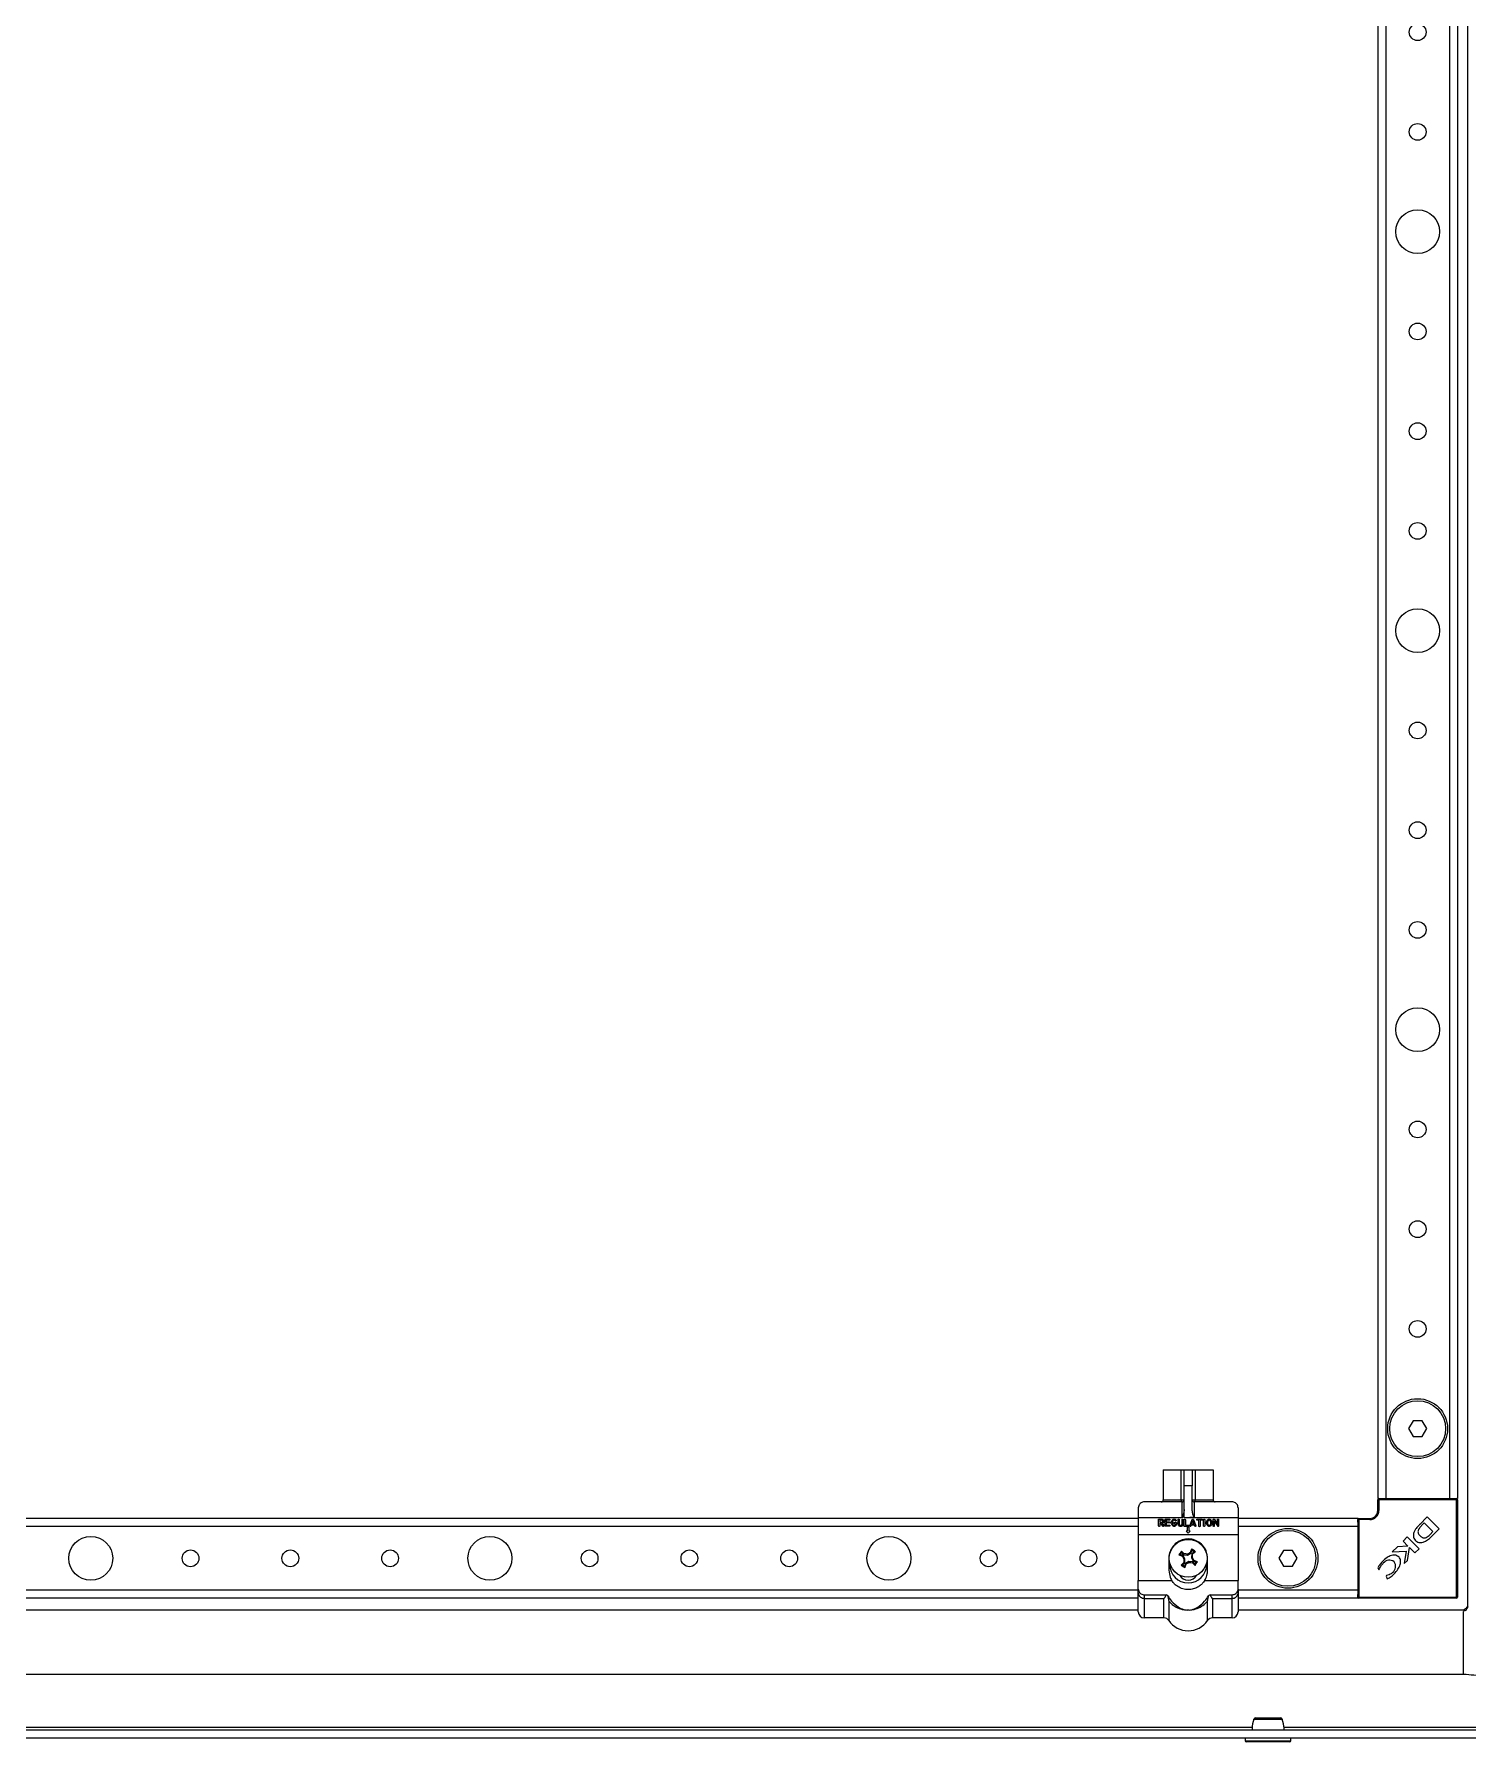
# Model space of a CAD drawing. Header units: millimetres. Extents: x -527 to 1671, y -588 to 1043.
# Drawn here: x 1128.4 to 1487.7, y -484.2 to -56.2 of the extents above; entities that cross this region are included whole.
import ezdxf

# ---------------------------------------------------------------- set-up
doc = ezdxf.new("R2010")
doc.units = ezdxf.units.MM

msp = doc.modelspace()

# ---------------------------------------------------------------- linework, layer by layer
at = {"color": 7, "linetype": 'Continuous', "lineweight": 25}
for p, q in [((1487.6, 838.82), (1487.6, -450.18)), ((1465.1, 811.82), (1465.1, -423.18)), ((1485.1, 811.82), (1485.1, -423.18)), ((1473.95, -403.68), (1472.8, -405.68)), ((1472.8, -405.68), (1473.95, -407.68)), ((1476.26, -403.68), (1473.95, -403.68)), ((1477.41, -405.68), (1476.26, -403.68)), ((1476.26, -407.68), (1477.41, -405.68)), ((1473.95, -407.68), (1476.26, -407.68)), ((1411.35, -416.03), (1411.35, -423.53)), ((1411.35, -416.03), (1415.88, -416.03)), ((1415.88, -416.03), (1416.6, -416.03)), ((1416.6, -416.03), (1418.6, -416.03)), ((1416.6, -420.03), (1416.6, -416.03)), ((1418.6, -416.03), (1418.6, -420.03)), ((1418.6, -416.03), (1419.33, -416.03)), ((1419.33, -416.03), (1423.85, -416.03)), ((1423.85, -416.03), (1423.85, -423.53)), ((1416.6, -425.97), (1416.6, -420.03)), ((1418.6, -425.96), (1418.6, -420.03)), ((1465.1, -423.18), (1465.4, -423.18)), ((1465.1, -426.18), (1465.1, -423.48)), ((1465.4, -423.18), (1466.05, -423.18)), ((1466.05, -423.18), (1467.1, -423.18)), ((1467.1, -423.18), (1483.1, -423.18)), ((1483.1, -423.18), (1484.16, -423.18)), ((1484.16, -423.18), (1484.8, -423.18)), ((1484.8, -423.18), (1485.1, -423.18)), ((1485.1, -423.48), (1485.1, -447.88)), ((1405.1, -425.53), (1405.1, -428.03)), ((1416.1, -424.03), (1406.6, -424.03)), ((1428.6, -424.03), (1419.1, -424.03)), ((1430.1, -425.53), (1430.1, -428.03)), ((1477.5, -427.82), (1475.61, -429.71)), ((1480.46, -430.78), (1477.5, -427.82)), ((1405.1, -428.18), (825.1, -428.18)), ((1405.1, -428.03), (1405.1, -432.28)), ((1405.1, -432.28), (1405.1, -443.78)), ((1410.2, -428.38), (1410.95, -428.38)), ((1410.2, -430.04), (1410.2, -428.38)), ((1410.96, -428.64), (1410.46, -428.64)), ((1410.46, -428.64), (1410.46, -429.15)), ((1410.46, -429.15), (1411.05, -429.15)), ((1410.75, -429.41), (1410.46, -429.41)), ((1410.46, -429.41), (1410.46, -430.04)), ((1411.24, -430.12), (1410.75, -429.41)), ((1411.06, -429.41), (1411.46, -429.98)), ((1411.8, -430.15), (1411.8, -428.38)), ((1411.8, -428.38), (1412.87, -428.38)), ((1412.87, -430.15), (1411.8, -430.15)), ((1412.87, -428.64), (1412.07, -428.64)), ((1412.07, -428.64), (1412.07, -429.05)), ((1412.07, -429.05), (1412.81, -429.05)), ((1412.81, -429.31), (1412.07, -429.31)), ((1412.07, -429.31), (1412.07, -429.89)), ((1412.07, -429.89), (1412.87, -429.89)), ((1414.14, -429.22), (1414.63, -429.22)), ((1414.34, -429.48), (1414.14, -429.48)), ((1414.63, -429.22), (1414.63, -429.52)), ((1415.06, -429.57), (1415.06, -428.49)), ((1415.33, -428.49), (1415.33, -429.57)), ((1416.07, -429.55), (1416.07, -428.49)), ((1416.33, -428.49), (1416.33, -429.55)), ((1416.62, -430.18), (1416.62, -428.51)), ((1417.69, -430.18), (1416.62, -430.18)), ((1416.89, -428.51), (1416.89, -429.91)), ((1416.89, -429.91), (1417.68, -429.91)), ((1417.1, -431.38), (1417.6, -431.88)), ((1417.35, -431.38), (1417.1, -431.38)), ((1417.85, -430.38), (1417.35, -430.38)), ((1417.35, -430.38), (1417.35, -431.38)), ((1417.6, -431.88), (1418.1, -431.38)), ((1417.85, -431.38), (1417.85, -430.38)), ((1418.1, -431.38), (1417.85, -431.38)), ((1418.05, -430), (1418.62, -428.47)), ((1418.38, -429.84), (1418.29, -430.09)), ((1419.19, -429.84), (1418.38, -429.84)), ((1418.78, -428.71), (1418.47, -429.58)), ((1418.47, -429.58), (1419.1, -429.58)), ((1419.1, -429.58), (1418.78, -428.71)), ((1418.94, -428.49), (1419.54, -430)), ((1419.29, -430.08), (1419.19, -429.84)), ((1419.87, -428.38), (1420.99, -428.38)), ((1420.29, -428.64), (1419.87, -428.64)), ((1420.29, -430.11), (1420.29, -428.64)), ((1420.99, -428.64), (1420.6, -428.64)), ((1420.6, -428.64), (1420.6, -430.11)), ((1421.46, -430.04), (1421.46, -428.51)), ((1421.73, -428.51), (1421.73, -430.04)), ((1423.89, -430.04), (1423.89, -428.48)), ((1424.99, -430.07), (1424.15, -428.8)), ((1424.15, -428.8), (1424.15, -430.04)), ((1424.16, -428.44), (1424.96, -429.67)), ((1424.96, -429.67), (1424.96, -428.49)), ((1425.23, -428.49), (1425.23, -430.04)), ((1430.1, -428.03), (1430.1, -432.28)), ((1460.1, -428.18), (1430.1, -428.18)), ((1430.1, -432.28), (1430.1, -443.78)), ((1460.1, -428.18), (1460.1, -428.48)), ((1460.1, -429.12), (1460.1, -428.48)), ((1460.1, -429.12), (1460.1, -430.18)), ((1460.1, -430.18), (1460.1, -446.18)), ((1460.4, -428.18), (1463.1, -428.18)), ((1475.61, -429.71), (1475.59, -429.73)), ((1476.75, -429.3), (1476.09, -429.98)), ((1478.93, -431.49), (1476.75, -429.3)), ((1478.21, -432.23), (1478.93, -431.49)), ((1478.47, -432.77), (1480.46, -430.78)), ((1415.92, -436.72), (1415.89, -436.39)), ((1418.3, -436.92), (1418.56, -436.16)), ((1418.56, -436.16), (1418.45, -435.85)), ((1419.06, -436.49), (1418.48, -437.04)), ((1418.56, -436.16), (1419.06, -436.49)), ((1419.06, -436.49), (1419.39, -436.46)), ((1441.45, -436.18), (1440.3, -438.18)), ((1443.76, -436.18), (1441.45, -436.18)), ((1444.91, -438.18), (1443.76, -436.18)), ((1470.02, -435.3), (1468.73, -436.59)), ((1468.73, -436.59), (1472.21, -436.41)), ((1472.68, -435.13), (1470.02, -435.3)), ((1472.49, -432.83), (1471.44, -433.89)), ((1471.44, -433.89), (1472.68, -435.13)), ((1472.21, -436.41), (1471.73, -439.51)), ((1475.45, -435.79), (1472.49, -432.83)), ((1472.53, -438.71), (1473.02, -435.44)), ((1473.02, -435.44), (1474.41, -436.83)), ((1474.41, -436.83), (1475.45, -435.79)), ((1412.75, -438.18), (1412.75, -441.18)), ((1412.95, -439.68), (1412.75, -439.68)), ((1415.59, -437.23), (1415.28, -437.33)), ((1415.59, -437.23), (1415.92, -436.72)), ((1416.34, -437.49), (1415.59, -437.23)), ((1416.15, -439.86), (1415.82, -439.89)), ((1415.92, -436.72), (1416.46, -437.3)), ((1416.15, -439.86), (1416.73, -439.32)), ((1416.65, -440.19), (1416.15, -439.86)), ((1416.34, -437.49), (1416.18, -437.67)), ((1416.78, -438.35), (1416.34, -437.49)), ((1416.46, -437.3), (1416.57, -437.08)), ((1416.46, -437.3), (1417.43, -437.36)), ((1416.73, -439.32), (1416.51, -439.22)), ((1416.78, -438.35), (1416.55, -438.4)), ((1416.91, -439.44), (1416.65, -440.19)), ((1416.65, -440.19), (1416.76, -440.5)), ((1416.73, -439.32), (1416.78, -438.35)), ((1417.78, -439), (1416.91, -439.44)), ((1416.91, -439.44), (1417.1, -439.6)), ((1417.43, -437.36), (1417.38, -437.12)), ((1417.43, -437.36), (1418.3, -436.92)), ((1417.78, -439), (1417.83, -439.24)), ((1418.75, -439.05), (1417.78, -439)), ((1418.3, -436.92), (1418.11, -436.76)), ((1418.48, -437.04), (1418.43, -438)), ((1418.43, -438), (1418.66, -437.95)), ((1418.43, -438), (1418.87, -438.87)), ((1418.48, -437.04), (1418.7, -437.14)), ((1418.75, -439.05), (1418.64, -439.27)), ((1419.29, -439.64), (1418.75, -439.05)), ((1418.87, -438.87), (1419.03, -438.68)), ((1418.87, -438.87), (1419.62, -439.13)), ((1419.62, -439.13), (1419.29, -439.64)), ((1419.29, -439.64), (1419.32, -439.96)), ((1419.62, -439.13), (1419.93, -439.02)), ((1422.45, -439.68), (1422.25, -439.68)), ((1422.45, -441.18), (1422.45, -438.18)), ((1440.3, -438.18), (1441.45, -440.18)), ((1441.45, -440.18), (1443.76, -440.18)), ((1443.76, -440.18), (1444.91, -438.18)), ((1465.11, -440.55), (1465.35, -441.06)), ((1471.73, -439.51), (1472.53, -438.71)), ((1405.1, -445.92), (1405.1, -443.78)), ((1405.1, -443.78), (1413.51, -443.78)), ((1421.7, -443.78), (1430.1, -443.78)), ((1430.1, -445.92), (1430.1, -443.78)), ((1465.35, -441.06), (1465.46, -440.95)), ((1467.31, -442.5), (1467.17, -442.63)), ((1467.17, -442.63), (1467.5, -443.32)), ((1405.1, -448.18), (825.1, -448.18)), ((1405.1, -446.83), (1405.1, -445.92)), ((1405.1, -451.63), (1405.1, -446.83)), ((1406.6, -447.31), (1412.12, -447.31)), ((1406.6, -448.21), (1411.51, -448.21)), ((1423.09, -447.31), (1428.6, -447.31)), ((1423.69, -448.21), (1428.6, -448.21)), ((1430.1, -445.92), (1430.1, -446.83)), ((1430.1, -446.83), (1430.1, -451.63)), ((1460.1, -448.18), (1430.1, -448.18)), ((1460.1, -446.18), (1460.1, -447.23)), ((1460.1, -447.88), (1460.1, -447.23)), ((1460.1, -447.88), (1460.1, -448.18)), ((1484.8, -448.18), (1460.4, -448.18)), ((1405.1, -451.18), (798.6, -451.18)), ((1411.51, -453.13), (1406.6, -453.13)), ((1428.6, -453.13), (1423.69, -453.13)), ((1486.6, -451.18), (1430.1, -451.18)), ((1486.6, -467.18), (1486.6, -451.5)), ((798.6, -467.18), (1486.6, -467.18)), ((747.9, -481.18), (1537.3, -481.18)), ((747.9, -483.18), (1537.3, -483.18)), ((1431.85, -483.18), (1431.85, -483.93)), ((1443.35, -483.93), (1443.35, -483.18)), ((1443.1, -484.18), (1432.1, -484.18))]:
    msp.add_line(p, q, dxfattribs=at)
at = {"color": 8, "linetype": 'Continuous', "lineweight": 18}
for p, q in [((1467.1, 811.82), (1467.1, -423.18)), ((1483.1, 811.82), (1483.1, -423.18)), ((1415.88, -423.53), (1415.88, -416.03)), ((1419.33, -416.03), (1419.33, -423.53)), ((1411.35, -423.53), (1415.88, -423.53)), ((1415.88, -423.53), (1416.6, -423.53)), ((1418.6, -420.03), (1416.6, -420.03)), ((1418.6, -423.53), (1419.33, -423.53)), ((1419.33, -423.53), (1423.85, -423.53)), ((1465.1, -423.48), (1465.4, -423.48)), ((1465.4, -423.48), (1465.4, -423.18)), ((1465.4, -423.48), (1465.4, -426.18)), ((1484.8, -423.48), (1465.4, -423.48)), ((1484.8, -423.48), (1484.8, -423.18)), ((1484.8, -447.88), (1484.8, -423.48)), ((1484.8, -423.48), (1485.1, -423.48)), ((1416.1, -428.03), (1416.1, -424.03)), ((1416.6, -428.03), (1416.6, -425.97)), ((1419.1, -424.03), (1419.1, -427.96)), ((1465.1, -426.18), (1465.4, -426.18)), ((1405.1, -430.18), (825.1, -430.18)), ((1416.1, -428.03), (1405.1, -428.03)), ((1430.1, -432.28), (1405.1, -432.28)), ((1430.1, -428.03), (1416.6, -428.03)), ((1460.1, -430.18), (1430.1, -430.18)), ((1460.1, -428.48), (1460.4, -428.48)), ((1460.4, -428.48), (1460.4, -428.18)), ((1463.1, -428.48), (1460.4, -428.48)), ((1460.4, -428.48), (1460.4, -447.88)), ((1463.1, -428.18), (1463.1, -428.48)), ((1405.1, -446.18), (825.1, -446.18)), ((1406.6, -447.31), (1406.6, -448.21)), ((1406.6, -448.21), (1406.6, -453.13)), ((1411.51, -453.13), (1411.51, -448.21)), ((1412.75, -448.81), (1412.75, -453.78)), ((1422.46, -453.78), (1422.46, -448.81)), ((1423.69, -448.21), (1423.69, -453.13)), ((1428.6, -448.21), (1428.6, -447.31)), ((1428.6, -453.13), (1428.6, -448.21)), ((1460.1, -446.18), (1430.1, -446.18)), ((1460.1, -447.88), (1460.4, -447.88)), ((1460.4, -447.88), (1484.8, -447.88)), ((1460.4, -448.18), (1460.4, -447.88)), ((1484.8, -447.88), (1484.8, -448.18)), ((1484.8, -447.88), (1485.1, -447.88)), ((1433.63, -480.58), (851.58, -480.58)), ((1537, -480.58), (1441.58, -480.58)), ((1431.85, -483.93), (1443.35, -483.93))]:
    msp.add_line(p, q, dxfattribs=at)
at = {"color": 8, "linetype": 'Continuous', "lineweight": 18, "flags": 128}
for points in [[(1415.88, -423.53), (1415.88, -423.62), (1415.87, -423.72), (1415.86, -423.81), (1415.84, -423.88), (1415.82, -423.94), (1415.8, -423.99), (1415.77, -424.02), (1415.74, -424.03)], [(1419.47, -424.03), (1419.44, -424.02), (1419.41, -423.99), (1419.39, -423.94), (1419.37, -423.88), (1419.35, -423.81), (1419.34, -423.72), (1419.33, -423.62), (1419.33, -423.53)]]:
    msp.add_lwpolyline(points, dxfattribs=at)
at = {"color": 7, "linetype": 'Continuous', "lineweight": 25}
for centre, radius in [((1475.1, -55.68), 2.1), ((1475.1, -80.68), 2.1), ((1475.1, -105.68), 5.5), ((1475.1, -130.68), 2.1), ((1475.1, -155.68), 2.1), ((1475.1, -180.68), 2.1), ((1475.1, -205.68), 5.5), ((1475.1, -230.68), 2.1), ((1475.1, -255.68), 2.1), ((1475.1, -280.68), 2.1), ((1475.1, -305.68), 5.5), ((1475.1, -330.68), 2.1), ((1475.1, -355.68), 2.1), ((1475.1, -380.68), 2.1), ((1475.1, -405.68), 7.5), ((1475.1, -405.68), 7), ((1442.6, -438.18), 7.5), ((1442.6, -438.18), 7), ((1142.6, -438.18), 5.5), ((1167.6, -438.18), 2.1), ((1192.6, -438.18), 2.1), ((1217.6, -438.18), 2.1), ((1242.6, -438.18), 5.5), ((1267.6, -438.18), 2.1), ((1292.6, -438.18), 2.1), ((1317.6, -438.18), 2.1), ((1342.6, -438.18), 5.5), ((1367.6, -438.18), 2.1), ((1392.6, -438.18), 2.1), ((1417.6, -438.18), 4.75)]:
    msp.add_circle(centre, radius, dxfattribs=at)
for centre, radius, start, end in [((1410.85, -423.53), 0.5, 270, 0), ((1416.1, -423.53), 0.5, 270, 0), ((1419.1, -423.53), 0.5, 180, 270), ((1424.35, -423.53), 0.5, 180, 270), ((1465.4, -423.48), 0.3, 90, 180), ((1484.8, -423.48), 0.3, 0, 90), ((1463.1, -426.18), 2, 270, 0), ((1460.4, -428.48), 0.3, 90, 180), ((1474.03, -427.76), 6.12, 306.9888, 313.0744), ((1478.32, -477.73), 74.88, 146.4919, 147.3486), ((1366.93, -485.08), 69.05, 44.0348, 44.8347), ((1482.91, -460.59), 69.05, 159.0058, 159.8057), ((1378.05, -498.9), 74.88, 56.4919, 57.3486), ((1370.71, -387.5), 69.05, 314.0348, 314.8347), ((1474.81, -429.57), 4.87, 290.3445, 318.7777), ((1417.6, -439.68), 4.65, 180, 0), ((1440.02, -372.87), 69.05, 249.0058, 249.8057), ((1464.5, -488.85), 69.05, 134.0348, 134.8347), ((1457.16, -377.46), 74.88, 236.4919, 237.3486), ((1484.09, -404.41), 75.61, 206.0937, 206.7115), ((1492.06, -442.19), 75.61, 177.129, 177.7468), ((1413.59, -512.63), 75.61, 87.129, 87.7468), ((1352.3, -415.76), 69.05, 339.0058, 339.8057), ((1383.84, -371.7), 75.61, 296.0937, 296.7115), ((1451.37, -504.66), 75.61, 116.0937, 116.7115), ((1421.62, -363.72), 75.61, 267.129, 267.7468), ((1468.28, -391.28), 69.05, 224.0348, 224.8347), ((1343.15, -434.17), 75.61, 357.129, 357.7468), ((1351.12, -471.94), 75.61, 26.0937, 26.7115), ((1395.19, -503.49), 69.05, 69.0058, 69.8057), ((1356.88, -398.63), 74.88, 326.4919, 327.3486), ((1468.03, -440.58), 1.94, 53.3097, 142.3464), ((1467.6, -440.18), 1.97, 308.454, 35.887), ((1417.6, -441.18), 2.5, 209.1764, 330.8236), ((1460.4, -447.88), 0.3, 180, 270), ((1484.8, -447.88), 0.3, 270, 0), ((1406.6, -451.63), 1.5, 180, 270), ((1411.51, -454.63), 1.5, 34.5604, 90), ((1423.69, -454.63), 1.5, 90, 145.4396), ((1428.6, -451.63), 1.5, 270, 0), ((1417.6, -450.43), 5.89, 214.5604, 325.4396), ((1434.49, -478.68), 0.5, 89.9982, 165.4001), ((1440.72, -478.68), 0.5, 15.316, 90.0228), ((1432.1, -483.93), 0.25, 180, 270), ((1443.1, -483.93), 0.25, 270, 0)]:
    msp.add_arc(centre, radius, start, end, dxfattribs=at)
at = {"color": 8, "linetype": 'Continuous', "lineweight": 18}
msp.add_arc((1463.1, -426.18), 2.3, 270, 0, dxfattribs=at)
at = {"color": 7, "linetype": 'Continuous', "lineweight": 25}
msp.add_ellipse((16845.78, -428.03), major_axis=(15429.18, 0), ratio=0.000259, start_param=3.123591, end_param=3.141593, dxfattribs=at)
for points, knots in [([(1406.6, -424.03), (1406.6, -424.03), (1406.53, -424.03), (1406.18, -424.05), (1405.65, -424.29), (1405.19, -424.87), (1405.13, -425.34), (1405.1, -425.53)], [0, 0, 0, 0, 0.003231, 0.101221, 0.514725, 0.80586, 1, 1, 1, 1]), ([(1416.6, -425.97), (1416.57, -426.3), (1416.49, -427.01), (1416.23, -427.67), (1416.11, -428.02), (1416.1, -428.03)], [0, 0, 0, 0, 0.475461, 0.994056, 1, 1, 1, 1]), ([(1419.1, -427.96), (1419.1, -427.96), (1419.1, -427.95), (1419.1, -427.95), (1419.08, -427.93), (1419.05, -427.85), (1418.93, -427.52), (1418.7, -426.89), (1418.64, -426.29), (1418.6, -425.96)], [0, 0, 0, 0, 0.00167, 0.003889, 0.009531, 0.034361, 0.132751, 0.526214, 1, 1, 1, 1]), ([(1430.1, -425.53), (1430.08, -425.34), (1430.02, -424.87), (1429.56, -424.29), (1429.03, -424.05), (1428.68, -424.03), (1428.61, -424.03), (1428.6, -424.03)], [0, 0, 0, 0, 0.19414, 0.485275, 0.898779, 0.996769, 1, 1, 1, 1]), ([(1410.32, -430.18), (1410.3, -430.18), (1410.26, -430.17), (1410.22, -430.14), (1410.2, -430.09), (1410.2, -430.06), (1410.2, -430.04)], [0, 0, 0, 0, 0.280437, 0.558281, 0.778899, 1, 1, 1, 1]), ([(1410.46, -430.04), (1410.46, -430.06), (1410.46, -430.11), (1410.42, -430.16), (1410.37, -430.17), (1410.33, -430.18), (1410.32, -430.18)], [0, 0, 0, 0, 0.280498, 0.558325, 0.778868, 1, 1, 1, 1]), ([(1410.95, -428.38), (1411.03, -428.39), (1411.17, -428.4), (1411.28, -428.48), (1411.33, -428.52)], [0, 0, 0, 0, 0.559747, 1, 1, 1, 1]), ([(1411.15, -428.71), (1411.11, -428.69), (1411.06, -428.65), (1410.99, -428.64), (1410.96, -428.64)], [0, 0, 0, 0, 0.559136, 1, 1, 1, 1]), ([(1411.05, -429.15), (1411.07, -429.14), (1411.11, -429.14), (1411.14, -429.11), (1411.15, -429.1)], [0, 0, 0, 0, 0.558174, 1, 1, 1, 1]), ([(1411.29, -429.32), (1411.25, -429.35), (1411.18, -429.39), (1411.09, -429.4), (1411.06, -429.41)], [0, 0, 0, 0, 0.56031, 1, 1, 1, 1]), ([(1411.23, -428.9), (1411.22, -428.86), (1411.22, -428.79), (1411.17, -428.73), (1411.15, -428.71)], [0, 0, 0, 0, 0.559692, 1, 1, 1, 1]), ([(1411.15, -429.1), (1411.17, -429.09), (1411.19, -429.06), (1411.22, -428.99), (1411.23, -428.94), (1411.23, -428.9)], [0, 0, 0, 0, 0.279917, 0.56006, 1, 1, 1, 1]), ([(1411.34, -430.18), (1411.33, -430.18), (1411.31, -430.18), (1411.27, -430.16), (1411.25, -430.13), (1411.24, -430.12)], [0, 0, 0, 0, 0.28022, 0.561305, 1, 1, 1, 1]), ([(1411.49, -428.9), (1411.48, -429), (1411.47, -429.16), (1411.35, -429.27), (1411.29, -429.32)], [0, 0, 0, 0, 0.5594568, 1, 1, 1, 1]), ([(1411.33, -428.52), (1411.38, -428.58), (1411.48, -428.69), (1411.49, -428.84), (1411.49, -428.9)], [0, 0, 0, 0, 0.558947, 1, 1, 1, 1]), ([(1411.49, -430.05), (1411.49, -430.07), (1411.48, -430.11), (1411.44, -430.15), (1411.39, -430.17), (1411.36, -430.18), (1411.34, -430.18)], [0, 0, 0, 0, 0.278138, 0.5585442, 0.7791606, 1, 1, 1, 1]), ([(1411.46, -429.98), (1411.47, -429.99), (1411.49, -430.01), (1411.49, -430.04), (1411.49, -430.05)], [0, 0, 0, 0, 0.561079, 1, 1, 1, 1]), ([(1412.81, -429.05), (1412.84, -429.05), (1412.88, -429.05), (1412.94, -429.08), (1412.97, -429.13), (1412.97, -429.17), (1412.97, -429.18)], [0, 0, 0, 0, 0.280945, 0.559897, 0.779525, 1, 1, 1, 1]), ([(1412.97, -429.18), (1412.97, -429.2), (1412.96, -429.25), (1412.91, -429.31), (1412.85, -429.31), (1412.81, -429.31)], [0, 0, 0, 0, 0.281099, 0.559768, 1, 1, 1, 1]), ([(1412.87, -428.38), (1412.89, -428.38), (1412.93, -428.38), (1412.99, -428.41), (1413.02, -428.46), (1413.02, -428.49), (1413.02, -428.51)], [0, 0, 0, 0, 0.280872, 0.559701, 0.779382, 1, 1, 1, 1]), ([(1413.02, -428.51), (1413.02, -428.53), (1413.01, -428.58), (1412.96, -428.64), (1412.9, -428.64), (1412.87, -428.64)], [0, 0, 0, 0, 0.281053, 0.559663, 1, 1, 1, 1]), ([(1412.87, -429.89), (1412.89, -429.89), (1412.93, -429.89), (1412.99, -429.92), (1413.02, -429.97), (1413.02, -430), (1413.02, -430.02)], [0, 0, 0, 0, 0.280912, 0.559714, 0.779499, 1, 1, 1, 1]), ([(1413.02, -430.02), (1413.02, -430.04), (1413.01, -430.09), (1412.96, -430.15), (1412.9, -430.15), (1412.87, -430.15)], [0, 0, 0, 0, 0.281214, 0.559901, 1, 1, 1, 1]), ([(1413.36, -429.28), (1413.37, -429.14), (1413.38, -428.9), (1413.5, -428.7), (1413.56, -428.61)], [0, 0, 0, 0, 0.56034, 1, 1, 1, 1]), ([(1413.55, -429.89), (1413.49, -429.78), (1413.38, -429.59), (1413.37, -429.38), (1413.36, -429.28)], [0, 0, 0, 0, 0.559347, 1, 1, 1, 1]), ([(1414.08, -430.18), (1414.02, -430.17), (1413.9, -430.16), (1413.71, -430.07), (1413.61, -429.96), (1413.55, -429.89)], [0, 0, 0, 0, 0.280314, 0.560507, 1, 1, 1, 1]), ([(1413.56, -428.61), (1413.63, -428.53), (1413.77, -428.38), (1413.96, -428.36), (1414.05, -428.36)], [0, 0, 0, 0, 0.559217, 1, 1, 1, 1]), ([(1414.04, -428.62), (1414, -428.62), (1413.93, -428.63), (1413.81, -428.7), (1413.65, -428.91), (1413.64, -429.13), (1413.63, -429.28)], [0, 0, 0, 0, 0.125332, 0.250695, 0.500738, 1, 1, 1, 1]), ([(1413.63, -429.28), (1413.63, -429.37), (1413.64, -429.52), (1413.71, -429.65), (1413.74, -429.71)], [0, 0, 0, 0, 0.55998, 1, 1, 1, 1]), ([(1413.74, -429.71), (1413.79, -429.77), (1413.88, -429.88), (1414.01, -429.9), (1414.07, -429.91)], [0, 0, 0, 0, 0.560858, 1, 1, 1, 1]), ([(1414.01, -429.35), (1414.01, -429.33), (1414.01, -429.29), (1414.04, -429.24), (1414.09, -429.22), (1414.12, -429.22), (1414.14, -429.22)], [0, 0, 0, 0, 0.280637, 0.55889, 0.779144, 1, 1, 1, 1]), ([(1414.14, -429.48), (1414.12, -429.48), (1414.08, -429.48), (1414.03, -429.44), (1414.01, -429.4), (1414.01, -429.37), (1414.01, -429.35)], [0, 0, 0, 0, 0.280664, 0.558735, 0.779002, 1, 1, 1, 1]), ([(1414.23, -428.67), (1414.2, -428.65), (1414.14, -428.62), (1414.07, -428.62), (1414.04, -428.62)], [0, 0, 0, 0, 0.558634, 1, 1, 1, 1]), ([(1414.05, -428.36), (1414.12, -428.36), (1414.24, -428.36), (1414.35, -428.42), (1414.4, -428.45)], [0, 0, 0, 0, 0.560514, 1, 1, 1, 1]), ([(1414.07, -429.91), (1414.1, -429.91), (1414.16, -429.91), (1414.26, -429.86), (1414.29, -429.79), (1414.31, -429.75)], [0, 0, 0, 0, 0.281265, 0.561609, 1, 1, 1, 1]), ([(1414.42, -430.05), (1414.37, -430.09), (1414.26, -430.17), (1414.14, -430.17), (1414.08, -430.18)], [0, 0, 0, 0, 0.558998, 1, 1, 1, 1]), ([(1414.33, -428.78), (1414.32, -428.76), (1414.29, -428.71), (1414.25, -428.68), (1414.23, -428.67)], [0, 0, 0, 0, 0.560467, 1, 1, 1, 1]), ([(1414.31, -429.75), (1414.32, -429.7), (1414.34, -429.61), (1414.34, -429.52), (1414.34, -429.48)], [0, 0, 0, 0, 0.559597, 1, 1, 1, 1]), ([(1414.44, -428.84), (1414.42, -428.84), (1414.37, -428.83), (1414.35, -428.8), (1414.33, -428.78)], [0, 0, 0, 0, 0.558039, 1, 1, 1, 1]), ([(1414.4, -428.45), (1414.43, -428.48), (1414.5, -428.53), (1414.55, -428.6), (1414.57, -428.63)], [0, 0, 0, 0, 0.559542, 1, 1, 1, 1]), ([(1414.63, -429.52), (1414.63, -429.63), (1414.61, -429.83), (1414.48, -429.98), (1414.42, -430.05)], [0, 0, 0, 0, 0.560493, 1, 1, 1, 1]), ([(1414.6, -428.72), (1414.59, -428.74), (1414.58, -428.78), (1414.54, -428.82), (1414.49, -428.84), (1414.46, -428.84), (1414.44, -428.84)], [0, 0, 0, 0, 0.277709, 0.558209, 0.77892, 1, 1, 1, 1]), ([(1414.57, -428.63), (1414.58, -428.65), (1414.59, -428.67), (1414.6, -428.7), (1414.6, -428.72)], [0, 0, 0, 0, 0.560691, 1, 1, 1, 1]), ([(1415.06, -428.49), (1415.06, -428.47), (1415.07, -428.43), (1415.09, -428.38), (1415.14, -428.36), (1415.17, -428.36), (1415.18, -428.36)], [0, 0, 0, 0, 0.280849, 0.55949, 0.779158, 1, 1, 1, 1]), ([(1415.28, -430.04), (1415.21, -429.97), (1415.08, -429.83), (1415.07, -429.65), (1415.06, -429.57)], [0, 0, 0, 0, 0.558332, 1, 1, 1, 1]), ([(1415.18, -428.36), (1415.2, -428.36), (1415.25, -428.36), (1415.3, -428.39), (1415.32, -428.44), (1415.33, -428.47), (1415.33, -428.49)], [0, 0, 0, 0, 0.2809103, 0.559174, 0.7791663, 1, 1, 1, 1]), ([(1415.72, -430.18), (1415.63, -430.17), (1415.47, -430.17), (1415.34, -430.08), (1415.28, -430.04)], [0, 0, 0, 0, 0.5592502, 1, 1, 1, 1]), ([(1415.33, -429.57), (1415.33, -429.63), (1415.34, -429.73), (1415.41, -429.8), (1415.45, -429.84)], [0, 0, 0, 0, 0.560313, 1, 1, 1, 1]), ([(1415.45, -429.84), (1415.49, -429.86), (1415.57, -429.91), (1415.66, -429.91), (1415.7, -429.91)], [0, 0, 0, 0, 0.559441, 1, 1, 1, 1]), ([(1415.7, -429.91), (1415.76, -429.91), (1415.86, -429.9), (1416, -429.81), (1416.06, -429.68), (1416.07, -429.59), (1416.07, -429.55)], [0, 0, 0, 0, 0.280935, 0.559487, 0.779245, 1, 1, 1, 1]), ([(1416.33, -429.55), (1416.33, -429.65), (1416.32, -429.83), (1416.16, -430.05), (1415.94, -430.15), (1415.79, -430.17), (1415.72, -430.18)], [0, 0, 0, 0, 0.280416, 0.558636, 0.778958, 1, 1, 1, 1]), ([(1416.07, -428.49), (1416.07, -428.47), (1416.07, -428.43), (1416.1, -428.38), (1416.15, -428.36), (1416.18, -428.36), (1416.19, -428.36)], [0, 0, 0, 0, 0.2809002, 0.5594983, 0.7791483, 1, 1, 1, 1]), ([(1416.19, -428.36), (1416.21, -428.36), (1416.25, -428.36), (1416.31, -428.39), (1416.33, -428.44), (1416.33, -428.47), (1416.33, -428.49)], [0, 0, 0, 0, 0.2808885, 0.5590229, 0.7791551, 1, 1, 1, 1]), ([(1416.62, -428.51), (1416.62, -428.49), (1416.62, -428.46), (1416.65, -428.41), (1416.7, -428.38), (1416.73, -428.38), (1416.74, -428.38)], [0, 0, 0, 0, 0.280912, 0.559405, 0.779108, 1, 1, 1, 1]), ([(1416.74, -428.38), (1416.76, -428.38), (1416.81, -428.38), (1416.86, -428.41), (1416.88, -428.46), (1416.88, -428.5), (1416.89, -428.51)], [0, 0, 0, 0, 0.280813, 0.559099, 0.77917, 1, 1, 1, 1]), ([(1417.68, -429.91), (1417.71, -429.91), (1417.75, -429.92), (1417.81, -429.94), (1417.83, -429.99), (1417.84, -430.03), (1417.84, -430.04)], [0, 0, 0, 0, 0.280855, 0.559718, 0.779518, 1, 1, 1, 1]), ([(1417.84, -430.04), (1417.84, -430.07), (1417.83, -430.11), (1417.78, -430.17), (1417.72, -430.18), (1417.69, -430.18)], [0, 0, 0, 0, 0.281266, 0.560078, 1, 1, 1, 1]), ([(1418.04, -430.05), (1418.04, -430.04), (1418.04, -430.03), (1418.04, -430.01), (1418.05, -430)], [0, 0, 0, 0, 0.559504, 1, 1, 1, 1]), ([(1418.16, -430.18), (1418.14, -430.18), (1418.11, -430.17), (1418.06, -430.14), (1418.04, -430.1), (1418.04, -430.07), (1418.04, -430.05)], [0, 0, 0, 0, 0.279579, 0.559194, 0.779582, 1, 1, 1, 1]), ([(1418.29, -430.09), (1418.29, -430.1), (1418.27, -430.13), (1418.23, -430.17), (1418.19, -430.18), (1418.16, -430.18)], [0, 0, 0, 0, 0.28077, 0.560807, 1, 1, 1, 1]), ([(1418.62, -428.47), (1418.63, -428.45), (1418.64, -428.41), (1418.69, -428.36), (1418.74, -428.36), (1418.77, -428.36)], [0, 0, 0, 0, 0.2814649, 0.5617718, 1, 1, 1, 1]), ([(1418.77, -428.36), (1418.79, -428.36), (1418.83, -428.36), (1418.9, -428.4), (1418.93, -428.45), (1418.94, -428.49)], [0, 0, 0, 0, 0.281226, 0.561522, 1, 1, 1, 1]), ([(1419.4, -430.18), (1419.39, -430.18), (1419.36, -430.17), (1419.31, -430.14), (1419.3, -430.11), (1419.29, -430.08)], [0, 0, 0, 0, 0.280695, 0.560335, 1, 1, 1, 1]), ([(1419.55, -430.05), (1419.54, -430.07), (1419.54, -430.11), (1419.49, -430.15), (1419.45, -430.17), (1419.42, -430.18), (1419.4, -430.18)], [0, 0, 0, 0, 0.278517, 0.558613, 0.779333, 1, 1, 1, 1]), ([(1419.54, -430), (1419.54, -430.01), (1419.54, -430.03), (1419.55, -430.05), (1419.55, -430.05)], [0, 0, 0, 0, 0.560081, 1, 1, 1, 1]), ([(1419.74, -428.51), (1419.74, -428.49), (1419.74, -428.45), (1419.78, -428.4), (1419.83, -428.38), (1419.86, -428.38), (1419.87, -428.38)], [0, 0, 0, 0, 0.2807125, 0.5587014, 0.7790455, 1, 1, 1, 1]), ([(1419.87, -428.64), (1419.85, -428.64), (1419.81, -428.64), (1419.76, -428.61), (1419.74, -428.56), (1419.74, -428.53), (1419.74, -428.51)], [0, 0, 0, 0, 0.28076, 0.558821, 0.778915, 1, 1, 1, 1]), ([(1420.43, -430.25), (1420.41, -430.25), (1420.37, -430.25), (1420.32, -430.21), (1420.29, -430.16), (1420.29, -430.13), (1420.29, -430.11)], [0, 0, 0, 0, 0.2808221, 0.5590594, 0.7790938, 1, 1, 1, 1]), ([(1420.6, -430.11), (1420.6, -430.13), (1420.6, -430.18), (1420.53, -430.24), (1420.47, -430.25), (1420.43, -430.25)], [0, 0, 0, 0, 0.280801, 0.559621, 1, 1, 1, 1]), ([(1420.99, -428.38), (1421.01, -428.38), (1421.06, -428.38), (1421.12, -428.41), (1421.15, -428.46), (1421.15, -428.49), (1421.15, -428.51)], [0, 0, 0, 0, 0.280951, 0.559967, 0.779431, 1, 1, 1, 1]), ([(1421.15, -428.51), (1421.15, -428.53), (1421.15, -428.58), (1421.09, -428.64), (1421.03, -428.64), (1420.99, -428.64)], [0, 0, 0, 0, 0.281019, 0.559679, 1, 1, 1, 1]), ([(1421.46, -428.51), (1421.46, -428.49), (1421.47, -428.45), (1421.49, -428.4), (1421.54, -428.38), (1421.57, -428.38), (1421.58, -428.38)], [0, 0, 0, 0, 0.280828, 0.559417, 0.779393, 1, 1, 1, 1]), ([(1421.58, -430.18), (1421.56, -430.18), (1421.53, -430.17), (1421.48, -430.14), (1421.47, -430.09), (1421.46, -430.06), (1421.46, -430.04)], [0, 0, 0, 0, 0.280437, 0.558281, 0.778899, 1, 1, 1, 1]), ([(1421.58, -428.38), (1421.6, -428.38), (1421.65, -428.38), (1421.7, -428.41), (1421.73, -428.46), (1421.73, -428.49), (1421.73, -428.51)], [0, 0, 0, 0, 0.280765, 0.559178, 0.779175, 1, 1, 1, 1]), ([(1421.73, -430.04), (1421.73, -430.06), (1421.72, -430.11), (1421.69, -430.16), (1421.63, -430.18), (1421.6, -430.18), (1421.58, -430.18)], [0, 0, 0, 0, 0.280518, 0.5583, 0.778735, 1, 1, 1, 1]), ([(1422.18, -429.28), (1422.19, -429.15), (1422.2, -428.93), (1422.31, -428.73), (1422.35, -428.65)], [0, 0, 0, 0, 0.559914, 1, 1, 1, 1]), ([(1422.36, -429.89), (1422.3, -429.79), (1422.2, -429.59), (1422.19, -429.37), (1422.18, -429.28)], [0, 0, 0, 0, 0.559149, 1, 1, 1, 1]), ([(1422.35, -428.65), (1422.42, -428.56), (1422.54, -428.4), (1422.74, -428.37), (1422.83, -428.36)], [0, 0, 0, 0, 0.560137, 1, 1, 1, 1]), ([(1422.86, -430.18), (1422.8, -430.17), (1422.69, -430.16), (1422.51, -430.07), (1422.42, -429.96), (1422.36, -429.89)], [0, 0, 0, 0, 0.280367, 0.560574, 1, 1, 1, 1]), ([(1422.54, -428.82), (1422.51, -428.9), (1422.45, -429.05), (1422.45, -429.21), (1422.45, -429.28)], [0, 0, 0, 0, 0.5590754, 1, 1, 1, 1]), ([(1422.45, -429.28), (1422.45, -429.36), (1422.46, -429.52), (1422.52, -429.66), (1422.55, -429.72)], [0, 0, 0, 0, 0.5602735, 1, 1, 1, 1]), ([(1422.83, -428.62), (1422.8, -428.62), (1422.73, -428.63), (1422.62, -428.7), (1422.57, -428.78), (1422.54, -428.82)], [0, 0, 0, 0, 0.279832, 0.559843, 1, 1, 1, 1]), ([(1422.55, -429.72), (1422.6, -429.78), (1422.67, -429.88), (1422.8, -429.9), (1422.86, -429.91)], [0, 0, 0, 0, 0.5605673, 1, 1, 1, 1]), ([(1422.83, -428.36), (1422.89, -428.36), (1423.01, -428.37), (1423.21, -428.46), (1423.3, -428.58), (1423.36, -428.65)], [0, 0, 0, 0, 0.280496, 0.560765, 1, 1, 1, 1]), ([(1423.17, -428.82), (1423.12, -428.76), (1423.03, -428.65), (1422.89, -428.63), (1422.83, -428.62)], [0, 0, 0, 0, 0.559596, 1, 1, 1, 1]), ([(1422.86, -429.91), (1422.9, -429.91), (1422.97, -429.9), (1423.09, -429.84), (1423.15, -429.76), (1423.18, -429.72)], [0, 0, 0, 0, 0.280435, 0.560605, 1, 1, 1, 1]), ([(1423.37, -429.89), (1423.3, -429.98), (1423.16, -430.15), (1422.95, -430.17), (1422.86, -430.18)], [0, 0, 0, 0, 0.559137, 1, 1, 1, 1]), ([(1423.29, -429.28), (1423.28, -429.19), (1423.27, -429.03), (1423.2, -428.89), (1423.17, -428.82)], [0, 0, 0, 0, 0.5600457, 1, 1, 1, 1]), ([(1423.18, -429.72), (1423.22, -429.64), (1423.28, -429.5), (1423.28, -429.34), (1423.29, -429.28)], [0, 0, 0, 0, 0.559133, 1, 1, 1, 1]), ([(1423.36, -428.65), (1423.42, -428.76), (1423.53, -428.95), (1423.54, -429.18), (1423.55, -429.28)], [0, 0, 0, 0, 0.559312, 1, 1, 1, 1]), ([(1423.55, -429.28), (1423.54, -429.4), (1423.53, -429.62), (1423.42, -429.81), (1423.37, -429.89)], [0, 0, 0, 0, 0.5598653, 1, 1, 1, 1]), ([(1423.89, -428.48), (1423.89, -428.46), (1423.89, -428.43), (1423.92, -428.38), (1423.96, -428.36), (1423.99, -428.36), (1424, -428.36)], [0, 0, 0, 0, 0.280941, 0.559114, 0.779089, 1, 1, 1, 1]), ([(1424, -430.18), (1423.99, -430.18), (1423.95, -430.17), (1423.89, -430.12), (1423.89, -430.07), (1423.89, -430.04)], [0, 0, 0, 0, 0.281503, 0.560294, 1, 1, 1, 1]), ([(1424, -428.36), (1424.02, -428.36), (1424.05, -428.36), (1424.11, -428.38), (1424.14, -428.42), (1424.16, -428.44)], [0, 0, 0, 0, 0.280638, 0.560877, 1, 1, 1, 1]), ([(1424.15, -430.04), (1424.15, -430.06), (1424.15, -430.1), (1424.11, -430.15), (1424.06, -430.18), (1424.02, -430.18), (1424, -430.18)], [0, 0, 0, 0, 0.280569, 0.558477, 0.77887, 1, 1, 1, 1]), ([(1424.96, -428.49), (1424.96, -428.47), (1424.97, -428.43), (1424.99, -428.38), (1425.04, -428.36), (1425.07, -428.36), (1425.08, -428.36)], [0, 0, 0, 0, 0.280888, 0.559482, 0.77927, 1, 1, 1, 1]), ([(1425.11, -430.18), (1425.09, -430.17), (1425.06, -430.17), (1425.02, -430.13), (1425, -430.09), (1424.99, -430.07)], [0, 0, 0, 0, 0.278585, 0.558866, 1, 1, 1, 1]), ([(1425.08, -428.36), (1425.1, -428.36), (1425.15, -428.36), (1425.2, -428.39), (1425.22, -428.44), (1425.23, -428.47), (1425.23, -428.49)], [0, 0, 0, 0, 0.280836, 0.55925, 0.779182, 1, 1, 1, 1]), ([(1425.23, -430.04), (1425.23, -430.06), (1425.22, -430.1), (1425.2, -430.15), (1425.15, -430.17), (1425.12, -430.18), (1425.11, -430.18)], [0, 0, 0, 0, 0.280953, 0.559391, 0.779073, 1, 1, 1, 1]), ([(1474.45, -431.06), (1474.35, -431.26), (1474.14, -431.65), (1474.02, -432.29), (1474.06, -432.88), (1474.26, -433.42), (1474.62, -433.85), (1475.14, -434.14), (1475.79, -434.26), (1476.25, -434.18), (1476.5, -434.13)], [0, 0, 0, 0, 0.138091, 0.265455, 0.384013, 0.496103, 0.605759, 0.71979, 0.847662, 1, 1, 1, 1]), ([(1475.13, -430.22), (1475, -430.37), (1474.75, -430.63), (1474.55, -430.93), (1474.45, -431.06)], [0, 0, 0, 0, 0.55183, 1, 1, 1, 1]), ([(1475.59, -429.73), (1475.51, -429.81), (1475.36, -429.97), (1475.21, -430.13), (1475.13, -430.22)], [0, 0, 0, 0, 0.486421, 1, 1, 1, 1]), ([(1476.09, -429.98), (1475.9, -430.18), (1475.55, -430.55), (1475.23, -431.09), (1475.17, -431.54), (1475.24, -431.88), (1475.43, -432.23), (1475.62, -432.44), (1475.73, -432.56)], [0, 0, 0, 0, 0.2746757, 0.5030419, 0.607381, 0.7165791, 0.8434117, 1, 1, 1, 1]), ([(1422.45, -438.18), (1422.41, -437.67), (1422.32, -436.66), (1421.55, -435.2), (1420.36, -434.08), (1418.9, -433.41), (1417.28, -433.25), (1415.68, -433.63), (1414.3, -434.51), (1413.31, -435.75), (1412.82, -437.05), (1412.77, -437.84), (1412.75, -438.18)], [0, 0, 0, 0, 0.108524, 0.217459, 0.318088, 0.417791, 0.519828, 0.622975, 0.725929, 0.827131, 0.926323, 1, 1, 1, 1]), ([(1475.73, -432.56), (1475.82, -432.65), (1476, -432.82), (1476.28, -433), (1476.55, -433.09), (1476.88, -433.09), (1477.28, -432.94), (1477.56, -432.75), (1477.72, -432.65)], [0, 0, 0, 0, 0.176808, 0.319231, 0.43938, 0.552395, 0.749205, 1, 1, 1, 1]), ([(1466.21, -439.04), (1465.96, -439.3), (1465.54, -439.77), (1465.24, -440.32), (1465.11, -440.55)], [0, 0, 0, 0, 0.5776526, 1, 1, 1, 1]), ([(1465.46, -440.95), (1465.61, -440.64), (1465.87, -440.07), (1466.3, -439.61), (1466.49, -439.4)], [0, 0, 0, 0, 0.547643, 1, 1, 1, 1]), ([(1470.44, -437.92), (1470.28, -437.78), (1469.94, -437.5), (1469.25, -437.33), (1468.37, -437.46), (1467.29, -438.03), (1466.61, -438.67), (1466.21, -439.04)], [0, 0, 0, 0, 0.130532, 0.266031, 0.423997, 0.666819, 1, 1, 1, 1]), ([(1469.23, -442.08), (1469.56, -441.71), (1470.18, -441.02), (1470.73, -439.85), (1470.87, -438.9), (1470.72, -438.26), (1470.53, -438.03), (1470.44, -437.92)], [0, 0, 0, 0, 0.315674, 0.58952, 0.813199, 0.909026, 1, 1, 1, 1]), ([(1412.75, -441.18), (1412.84, -441.8), (1413.01, -443.08), (1413.48, -443.72), (1413.5, -443.77), (1413.51, -443.78)], [0, 0, 0, 0, 0.417668, 0.852903, 1, 1, 1, 1]), ([(1421.7, -443.78), (1421.68, -443.81), (1421.64, -443.88), (1421.27, -444.38), (1420.62, -445.02), (1419.7, -445.6), (1418.55, -445.99), (1417.22, -446.08), (1415.87, -445.78), (1414.75, -445.15), (1414.02, -444.47), (1413.63, -443.97), (1413.52, -443.79), (1413.51, -443.78), (1413.51, -443.78)], [0, 0, 0, 0, 0.088505, 0.177138, 0.262858, 0.344694, 0.430485, 0.525193, 0.625645, 0.723911, 0.812494, 0.894483, 0.978997, 1, 1, 1, 1]), ([(1421.7, -443.78), (1421.75, -443.7), (1421.86, -443.53), (1422.38, -442.46), (1422.44, -441.47), (1422.45, -441.18)], [0, 0, 0, 0, 0.378823, 0.812228, 1, 1, 1, 1]), ([(1468.82, -441.72), (1468.56, -441.94), (1468.11, -442.32), (1467.54, -442.44), (1467.31, -442.5)], [0, 0, 0, 0, 0.5796082, 1, 1, 1, 1]), ([(1467.5, -443.32), (1467.84, -443.14), (1468.47, -442.8), (1468.99, -442.31), (1469.23, -442.08)], [0, 0, 0, 0, 0.5368, 1, 1, 1, 1]), ([(1405.1, -445.92), (1405.12, -446.06), (1405.15, -446.35), (1405.39, -446.75), (1405.75, -447.08), (1406.17, -447.28), (1406.47, -447.3), (1406.6, -447.31)], [0, 0, 0, 0, 0.205683, 0.411346, 0.618649, 0.832339, 1, 1, 1, 1]), ([(1405.1, -446.83), (1405.1, -446.85), (1405.11, -446.95), (1405.14, -447.2), (1405.31, -447.58), (1405.65, -447.93), (1406.1, -448.16), (1406.44, -448.19), (1406.6, -448.21)], [0, 0, 0, 0, 0.017854, 0.1414054, 0.3560826, 0.5707307, 0.7853651, 1, 1, 1, 1]), ([(1411.51, -448.21), (1411.52, -448.21), (1411.54, -448.21), (1411.57, -448.2), (1411.63, -448.17), (1411.77, -448.02), (1411.93, -447.73), (1412.05, -447.46), (1412.12, -447.31)], [0, 0, 0, 0, 0.008383, 0.019125, 0.04457, 0.140638, 0.521171, 1, 1, 1, 1]), ([(1412.49, -447.55), (1412.47, -447.54), (1412.36, -447.44), (1412.23, -447.37), (1412.12, -447.31)], [0, 0, 0, 0, 0.161974, 1, 1, 1, 1]), ([(1412.49, -447.55), (1412.51, -447.7), (1412.56, -447.98), (1412.62, -448.32), (1412.66, -448.56), (1412.72, -448.73), (1412.75, -448.81)], [0, 0, 0, 0, 0.383006, 0.690448, 0.847653, 1, 1, 1, 1]), ([(1412.49, -447.55), (1412.79, -448.01), (1413.51, -449.11), (1414.89, -450.28), (1416.25, -451), (1417.05, -451.12), (1417.34, -451.16)], [0, 0, 0, 0, 0.255351, 0.615516, 0.86211, 1, 1, 1, 1]), ([(1412.75, -448.81), (1412.94, -449.04), (1413.45, -449.66), (1414.56, -450.46), (1415.96, -451.02), (1416.91, -451.12), (1417.34, -451.16)], [0, 0, 0, 0, 0.169618, 0.470039, 0.762685, 1, 1, 1, 1]), ([(1417.86, -451.16), (1418.08, -451.13), (1418.8, -451.04), (1420.16, -450.4), (1421.63, -449.2), (1422.4, -448.04), (1422.72, -447.55)], [0, 0, 0, 0, 0.101651, 0.345128, 0.729048, 1, 1, 1, 1]), ([(1417.86, -451.16), (1418.29, -451.12), (1419.25, -451.02), (1420.65, -450.46), (1421.76, -449.66), (1422.27, -449.04), (1422.46, -448.81)], [0, 0, 0, 0, 0.237351, 0.529954, 0.830331, 1, 1, 1, 1]), ([(1422.46, -448.81), (1422.46, -448.81), (1422.46, -448.8), (1422.47, -448.79), (1422.49, -448.76), (1422.52, -448.66), (1422.59, -448.34), (1422.65, -447.96), (1422.7, -447.64), (1422.72, -447.55)], [0, 0, 0, 0, 0.0037482, 0.0086979, 0.0182752, 0.0547407, 0.1991768, 0.7745776, 1, 1, 1, 1]), ([(1423.09, -447.31), (1422.98, -447.37), (1422.85, -447.44), (1422.74, -447.53), (1422.72, -447.55)], [0, 0, 0, 0, 0.789403, 1, 1, 1, 1]), ([(1423.09, -447.31), (1423.11, -447.37), (1423.18, -447.52), (1423.28, -447.71), (1423.37, -447.88), (1423.44, -448), (1423.49, -448.07), (1423.54, -448.12), (1423.57, -448.16), (1423.61, -448.18), (1423.63, -448.2), (1423.66, -448.21), (1423.68, -448.21), (1423.69, -448.21), (1423.69, -448.21)], [0, 0, 0, 0, 0.193858, 0.459768, 0.637307, 0.756, 0.835565, 0.889145, 0.925488, 0.950425, 0.97632, 0.986721, 0.99531, 1, 1, 1, 1]), ([(1428.6, -447.31), (1428.77, -447.3), (1429.11, -447.27), (1429.55, -447.02), (1429.89, -446.66), (1430.08, -446.27), (1430.1, -446.02), (1430.1, -445.92)], [0, 0, 0, 0, 0.2129, 0.425707, 0.640613, 0.853382, 1, 1, 1, 1]), ([(1428.6, -448.21), (1428.77, -448.19), (1429.11, -448.16), (1429.56, -447.93), (1429.9, -447.58), (1430.07, -447.2), (1430.1, -446.95), (1430.1, -446.85), (1430.1, -446.83)], [0, 0, 0, 0, 0.214635, 0.429269, 0.643917, 0.858595, 0.982146, 1, 1, 1, 1]), ([(1417.86, -451.16), (1417.77, -451.17), (1417.59, -451.18), (1417.42, -451.17), (1417.34, -451.16)], [0, 0, 0, 0, 0.558993, 1, 1, 1, 1]), ([(1487.64, -450.18), (1487.63, -450.31), (1487.6, -450.56), (1487.47, -450.75), (1487.35, -450.85), (1487.3, -450.95), (1487.28, -451.02), (1487.26, -451.08), (1487.24, -451.11), (1487.22, -451.15), (1487.19, -451.2), (1487.14, -451.25), (1487.02, -451.31), (1486.83, -451.35), (1486.68, -451.34), (1486.6, -451.34)], [0, 0, 0, 0, 0.233411, 0.418546, 0.549351, 0.595026, 0.631329, 0.647111, 0.661994, 0.676639, 0.691742, 0.725563, 0.766794, 0.872627, 1, 1, 1, 1]), ([(1486.6, -467.18), (1488.33, -467.34), (1491.47, -467.65), (1495.8, -467.13), (1499.23, -465.71), (1501.44, -463.39), (1502.53, -460.62), (1502.85, -457.57), (1502.55, -454.01), (1501.94, -451.53), (1501.6, -450.18)], [0, 0, 0, 0, 0.176713, 0.320911, 0.440308, 0.54837, 0.6374, 0.738878, 0.858543, 1, 1, 1, 1]), ([(1487.6, -450.18), (1487.45, -450.4), (1487.19, -450.81), (1486.78, -451.06), (1486.6, -451.18)], [0, 0, 0, 0, 0.561561, 1, 1, 1, 1]), ([(1434.02, -478.53), (1433.83, -479.27), (1433.6, -480.13), (1433.59, -481.05), (1433.58, -481.18)], [0, 0, 0, 0, 0.85815, 1, 1, 1, 1]), ([(1434.49, -478.18), (1434.54, -478.18), (1434.62, -478.18), (1435.18, -478.18), (1435.98, -478.18), (1436.98, -478.18), (1438.04, -478.18), (1438.82, -478.18), (1439.21, -478.18), (1439.31, -478.18)], [0, 0, 0, 0, 0.158514, 0.317278, 0.475863, 0.634247, 0.792477, 0.950708, 1, 1, 1, 1]), ([(1439.31, -478.18), (1439.5, -478.18), (1439.97, -478.18), (1440.51, -478.18), (1440.64, -478.18), (1440.71, -478.18)], [0, 0, 0, 0, 0.256553, 0.627981, 1, 1, 1, 1]), ([(1441.63, -481.18), (1441.62, -481.05), (1441.6, -480.13), (1441.38, -479.27), (1441.19, -478.53)], [0, 0, 0, 0, 0.14185, 1, 1, 1, 1])]:
    msp.add_open_spline(points, degree=3, knots=knots, dxfattribs=at)
at = {"color": 8, "linetype": 'Continuous', "lineweight": 18}
for points, knots in [([(1439.57, -478.55), (1439.46, -478.55), (1439.02, -478.55), (1438.5, -478.55), (1437.7, -478.55), (1436.88, -478.55), (1435.73, -478.55), (1434.78, -478.55), (1434.2, -478.55), (1433.95, -478.55), (1434.02, -478.55), (1434.02, -478.55)], [0, 0, 0, 0, 0.048751, 0.204942, 0.205393, 0.362034, 0.518827, 0.675799, 0.832923, 0.989778, 1, 1, 1, 1]), ([(1441.16, -478.55), (1441.17, -478.55), (1441.23, -478.55), (1440.93, -478.55), (1440.34, -478.55), (1439.8, -478.55), (1439.57, -478.55)], [0, 0, 0, 0, 0.083271, 0.424284, 0.764725, 1, 1, 1, 1])]:
    msp.add_open_spline(points, degree=3, knots=knots, dxfattribs=at)

doc.saveas('drawing.dxf')
